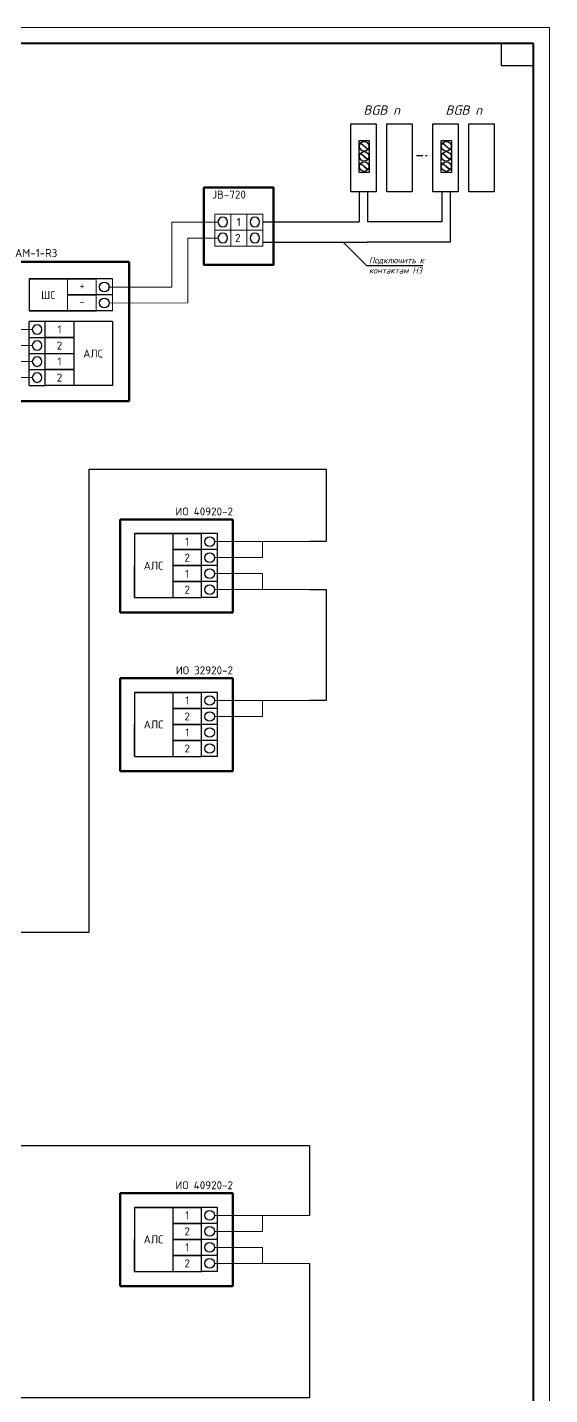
# Model space of a CAD drawing. Header units: millimetres. Extents: x 193973 to 342033, y 212912 to 281002.
# Drawn here: x 261920 to 278238, y 238295 to 281002 of the extents above; entities that cross this region are included whole.
import ezdxf
from ezdxf.enums import TextEntityAlignment as Align

# ---------------------------------------------------------------- set-up
doc = ezdxf.new("R2010")
doc.units = ezdxf.units.MM
doc.linetypes.add('CONTI', pattern=[0])
doc.linetypes.add('DASHED', pattern=[7, 5, -2, 0])
for name, color, linetype in [('АЛС', 5, 'Continuous'), ('монтаж', 7, 'Continuous'), ('Рамка', 7, 'Continuous')]:
    doc.layers.add(name, color=color, linetype=linetype)
doc.layers.add('Схемы подключ', color=7, linetype='Continuous', lineweight=15)
doc.styles.add('ISOCPEUR', font='isocpeur.ttf')
doc.styles.add('ISOCPEUR (ttf)', font='isocpeui.ttf')

# ---------------------------------------------------------------- blocks, each defined once
blk = doc.blocks.new('*U7')
at = {"linetype": 'CONTI', "lineweight": 20}
blk.add_lwpolyline([(2523, 0), (2523, 594), (1682, 594), (1682, 0)], close=True, dxfattribs=at)
at = {"linetype": 'CONTI', "lineweight": 40}
blk.add_lwpolyline([(2518, 589), (1702, 589), (1702, 5), (2518, 5), (2518, 589)], dxfattribs=at)
blk.add_lwpolyline([(2518, 582), (2508, 582), (2508, 589)])

msp = doc.modelspace()

# ---------------------------------------------------------------- linework, layer by layer
at = {"layer": 'АЛС', "linetype": 'ByBlock'}
for points in [[(250151.8, 252737.3), (263855.2, 252737.3), (263855.2, 267202.5), (271258.1, 267202.5), (271258.1, 264938.2), (270733.4, 264938.2)], [(270733.4, 263438.2), (271258.1, 263438.2), (271258.1, 259976.9), (270733.4, 259976.9)], [(241057.3, 241815.9), (241057.3, 238944.7), (261421.6, 238944.7), (261421.6, 246081.4), (270733.4, 246081.4), (270733.4, 243894.7)], [(270733.4, 242394.7), (270733.4, 238194.2), (249840.3, 238194.2), (249840.3, 233965.7)]]:
    msp.add_lwpolyline(points, dxfattribs=at)
at = {"layer": 'монтаж', "color": 7}
for p, q in [((272559, 277190), (272327.2, 277380.4)), ((272443.1, 277285.2), (272559, 277190)), ((275124, 277190), (274892.2, 277380.4)), ((275008.1, 277285.2), (275124, 277190)), ((272559, 276873.9), (272327.2, 277064.3)), ((272559, 276557.7), (272327.2, 276748.2)), ((272443.1, 276969.1), (272559, 276873.9)), ((275124, 276873.9), (274892.2, 277064.3)), ((275124, 276557.7), (274892.2, 276748.2)), ((275008.1, 276969.1), (275124, 276873.9)), ((272443.1, 276652.9), (272559, 276557.7)), ((275008.1, 276652.9), (275124, 276557.7))]:
    msp.add_line(p, q, dxfattribs=at)
for points in [[(272026.2, 277986), (272814.6, 277986), (272814.6, 275865.5), (272026.2, 275865.5)], [(273152.5, 277986), (273940.9, 277986), (273940.9, 275865.5), (273152.5, 275865.5)], [(274591.2, 277986), (275379.7, 277986), (275379.7, 275865.5), (274591.2, 275865.5)], [(275717.6, 277986), (276506, 277986), (276506, 275865.5), (275717.6, 275865.5)], [(272286, 277469.8), (272603, 277469.8), (272603, 276470.4), (272286, 276470.4)], [(274851.1, 277469.8), (275168.1, 277469.8), (275168.1, 276470.4), (274851.1, 276470.4)]]:
    msp.add_lwpolyline(points, close=True, dxfattribs=at)
at = {"layer": 'монтаж', "color": 7, "linetype": 'DASHED', "ltscale": 40}
msp.add_lwpolyline([(274080.2, 276993.8), (274409.4, 276993.8)], dxfattribs=at)
at = {"layer": 'монтаж', "color": 3}
for points in [[(272288.2, 275865.5), (272288.2, 274929.5)], [(272549.1, 275865.5), (272549.1, 274929.5)], [(274868, 275865.5), (274868, 274929.5)], [(275128.9, 275865.5), (275128.9, 274291.3)], [(269276.6, 274929.5), (269605.1, 274929.5), (272288.2, 274929.5)], [(274868, 274929.5), (272549.1, 274929.5)], [(269276.6, 274291.3), (269711.6, 274291.3), (272549.1, 274291.3)], [(275128.9, 274291.3), (272549.1, 274291.3)]]:
    msp.add_lwpolyline(points, dxfattribs=at)
at = {"layer": 'монтаж', "color": 7}
msp.add_lwpolyline([(271789.4, 274288.7), (272517.3, 273560.8), (274279.6, 273560.8)], dxfattribs=at)
for centre in [(272443.1, 277285.2), (275008.1, 277285.2), (272443.1, 276969.1), (272443.1, 276652.9), (275008.1, 276969.1), (275008.1, 276652.9)]:
    msp.add_circle(centre, 150, dxfattribs=at)
at = {"layer": 'Схемы подключ', "color": 3}
for p, q in [((266434.1, 272885), (266434.1, 274921.3)), ((266434.1, 274921.3), (267876.6, 274921.3)), ((267876.6, 274421.3), (266934.1, 274421.3)), ((266934.1, 274421.3), (266934.1, 272392.7)), ((264445.6, 272885), (266434.1, 272885)), ((266934.1, 272392.7), (264465.5, 272391.3))]:
    msp.add_line(p, q, dxfattribs=at)
at = {"layer": 'Схемы подключ'}
for p, q in [((263175.6, 273141.8), (263175.9, 272141.8)), ((264075.4, 273141.8), (264075.6, 272141.8)), ((264576, 273141.8), (264576.3, 272141.8))]:
    msp.add_line(p, q, dxfattribs=at)
at = {"layer": 'Схемы подключ', "color": 5}
for p, q in [((259588.1, 271563.3), (262075.4, 271563.3)), ((262075.4, 271063.3), (260575.4, 271063.3)), ((259588.1, 270563.3), (262075.1, 270563.3)), ((262075.1, 270063.3), (260575.1, 270063.3))]:
    msp.add_line(p, q, dxfattribs=at)
at = {"layer": 'Схемы подключ', "color": 5, "true_color": 0x0000ff}
for p, q in [((269264.9, 264938.2), (267764.9, 264938.2)), ((269264.9, 264438.2), (269264.9, 264938.2)), ((270733.4, 264938.2), (269264.9, 264938.2)), ((267764.9, 264438.2), (269264.9, 264438.2)), ((269264.9, 263938.2), (267765.1, 263938.2)), ((269264.9, 263938.2), (269264.9, 263438.2)), ((269264.9, 263438.2), (267764.9, 263438.2)), ((269264.9, 263438.2), (270733.4, 263438.2)), ((269264.9, 259976.9), (267764.9, 259976.9)), ((269264.9, 259476.9), (269264.9, 259976.9)), ((270733.4, 259976.9), (269264.9, 259976.9)), ((267764.9, 259476.9), (269264.9, 259476.9)), ((269264.9, 243894.7), (267764.9, 243894.7)), ((269264.9, 243394.7), (269264.9, 243894.7)), ((270733.4, 243894.7), (269264.9, 243894.7)), ((267764.9, 243394.7), (269264.9, 243394.7)), ((269264.9, 242894.7), (267765.1, 242894.7)), ((269264.9, 242894.7), (269264.9, 242394.7)), ((269264.9, 242394.7), (267764.9, 242394.7)), ((269264.9, 242394.7), (270733.4, 242394.7))]:
    msp.add_line(p, q, dxfattribs=at)
at = {"layer": 'Схемы подключ', "color": 0, "lineweight": 50}
msp.add_lwpolyline([(267434.1, 276002.8), (269610.5, 276002.8), (269610.5, 273584.3), (267434.1, 273584.3)], close=True, dxfattribs=at)
at = {"layer": 'Схемы подключ'}
for points in [[(268276.6, 275171.3), (268276.6, 274671.3), (267776.6, 274671.3), (267776.6, 275171.3)], [(268776.6, 275171.3), (268776.6, 274671.3), (268276.6, 274671.3), (268276.6, 275171.3)], [(269276.6, 275171.3), (269276.6, 274671.3), (268776.6, 274671.3), (268776.6, 275171.3)], [(268276.6, 274671.3), (268276.6, 274171.3), (267776.6, 274171.3), (267776.6, 274671.3)], [(268776.6, 274671.3), (268776.6, 274171.3), (268276.6, 274171.3), (268276.6, 274671.3)], [(269276.6, 274671.3), (269276.6, 274171.3), (268776.6, 274171.3), (268776.6, 274671.3)]]:
    msp.add_lwpolyline(points, close=True, dxfattribs=at)
at = {"layer": 'Схемы подключ', "color": 0, "lineweight": 25}
for points in [[(267876.6, 274921.3, 1), (268176.6, 274921.3, 1)], [(268876.6, 274921.3, 1), (269176.6, 274921.3, 1)], [(267876.6, 274421.3, 1), (268176.6, 274421.3, 1)], [(268876.6, 274421.3, 1), (269176.6, 274421.3, 1)], [(264475.9, 272891.8, -1), (264175.9, 272891.8, -1)], [(264475.6, 272391.8, -1), (264175.6, 272391.8, -1)], [(262075.6, 271563.3, 1), (262375.6, 271563.3, 1)], [(262075.9, 271063.3, 1), (262375.9, 271063.3, 1)], [(262075.4, 270563.3, 1), (262375.4, 270563.3, 1)], [(262075.6, 270063.3, 1), (262375.6, 270063.3, 1)], [(267764.9, 264938.2, -1), (267464.9, 264938.2, -1)], [(267764.6, 264438.2, -1), (267464.6, 264438.2, -1)], [(267765.1, 263938.2, -1), (267465.1, 263938.2, -1)], [(267764.9, 263438.2, -1), (267464.9, 263438.2, -1)], [(267764.9, 259976.9, -1), (267464.9, 259976.9, -1)], [(267764.6, 259476.9, -1), (267464.6, 259476.9, -1)], [(267765.1, 258976.9, -1), (267465.1, 258976.9, -1)], [(267764.9, 258476.9, -1), (267464.9, 258476.9, -1)], [(267764.9, 243894.7, -1), (267464.9, 243894.7, -1)], [(267764.6, 243394.7, -1), (267464.6, 243394.7, -1)], [(267765.1, 242894.7, -1), (267465.1, 242894.7, -1)], [(267764.9, 242394.7, -1), (267464.9, 242394.7, -1)]]:
    msp.add_lwpolyline(points, format="xyb", close=True, dxfattribs=at)
at = {"layer": 'Схемы подключ', "lineweight": 50}
for points in [[(261475.8, 273674.3), (265097.8, 273674.3)], [(265097.8, 273674.3), (265097.8, 269329.3)], [(261475.8, 269329.3), (265097.8, 269329.3)], [(268345, 265631.6), (264824.8, 265631.6)], [(264824.8, 265631.6), (264824.8, 262726.3)], [(268345, 262726.3), (268345, 265631.6)], [(264824.8, 262726.3), (268345, 262726.3)], [(268345, 260670.3), (264824.8, 260670.3)], [(264824.8, 260670.3), (264824.8, 257764.9)], [(268345, 257764.9), (268345, 260670.3)], [(264824.8, 257764.9), (268345, 257764.9)], [(268345, 244588.1), (264824.8, 244588.1)], [(264824.8, 244588.1), (264824.8, 241682.7)], [(268345, 241682.7), (268345, 244588.1)], [(264824.8, 241682.7), (268345, 241682.7)]]:
    msp.add_lwpolyline(points, dxfattribs=at)
at = {"layer": 'Схемы подключ', "color": 0, "lineweight": 25}
for points in [[(261975.8, 273141.8), (263175.5, 273141.8)], [(261975.8, 273141.8), (261975.8, 272141.8)], [(263175.8, 273141.8), (261975.8, 273141.8)], [(263175.5, 273141.8), (264075.5, 273141.8)], [(264075.8, 273141.8), (263175.8, 273141.8)], [(264575.8, 273141.8), (264075.5, 273141.8)], [(264576, 273141.8), (264075.8, 273141.8)], [(263175.8, 272641.8), (264075.8, 272641.8)], [(264075.5, 272641.8), (263175.8, 272641.8)], [(264575.8, 272641.8), (264075.5, 272641.8)], [(264576, 272641.8), (264075.8, 272641.8)], [(261975.8, 272141.8), (263175.5, 272141.8)], [(263175.8, 272141.8), (261975.8, 272141.8)], [(261976, 272141.8), (263175.8, 272141.8)], [(263176, 272141.8), (261976, 272141.8)], [(263175.5, 272141.8), (264075.5, 272141.8)], [(264075.8, 272141.8), (263175.8, 272141.8)], [(264076, 272141.8), (263176, 272141.8)], [(264575.8, 272141.8), (264075.5, 272141.8)], [(264576, 272141.8), (264075.8, 272141.8)], [(264576.3, 272141.8), (264076, 272141.8)], [(261975.8, 269813.3), (261975.8, 271813.3)], [(264575.8, 271813.3), (261975.8, 271813.3)], [(262476, 269813.3), (262476, 271813.3)], [(263376, 271813.3), (263376, 269813.3)], [(264575.8, 271813.3), (264575.8, 269813.3)], [(261975.5, 271313.3), (262475.8, 271313.3)], [(261975.8, 271313.3), (262476, 271313.3)], [(263375.8, 271313.3), (262475.8, 271313.3)], [(262476, 271313.3), (263376, 271313.3)], [(261975.8, 270813.3), (263376, 270813.3)], [(261975.3, 270313.3), (262475.5, 270313.3)], [(261975.5, 270313.3), (262475.8, 270313.3)], [(263375.5, 270313.3), (262475.5, 270313.3)], [(262475.8, 270313.3), (263375.8, 270313.3)], [(261975.8, 269813.3), (262475.8, 269813.3)], [(263375.8, 269813.3), (262475.8, 269813.3)], [(264575.8, 269813.3), (263375.8, 269813.3)], [(265264.7, 265188.2), (266464.5, 265188.2)], [(265264.7, 265188.2), (265264.7, 264188.2)], [(266464.7, 265188.2), (265264.7, 265188.2)], [(266464.5, 265188.2), (267364.5, 265188.2)], [(266464.7, 265188.2), (266464.7, 263188.2)], [(267364.7, 265188.2), (266464.7, 265188.2)], [(267864.7, 265188.2), (267364.5, 265188.2)], [(267364.7, 263188.2), (267364.7, 265188.2)], [(267865, 265188.2), (267364.7, 265188.2)], [(267865, 263188.2), (267865, 265188.2)], [(267364.5, 264688.2), (266464.5, 264688.2)], [(266464.7, 264688.2), (267364.7, 264688.2)], [(267864.7, 264688.2), (267364.5, 264688.2)], [(267865, 264688.2), (267364.7, 264688.2)], [(265265, 263188.2), (265264.7, 264188.2)], [(265265, 264188.2), (265265, 263188.2)], [(266464.7, 264188.2), (267364.7, 264188.2)], [(267365, 264188.2), (266465, 264188.2)], [(267864.7, 264188.2), (267364.5, 264188.2)], [(267865, 264188.2), (267364.7, 264188.2)], [(267364.7, 263688.2), (266464.7, 263688.2)], [(266465, 263688.2), (267365, 263688.2)], [(267865, 263688.2), (267364.7, 263688.2)], [(267865.3, 263688.2), (267365, 263688.2)], [(265265, 263188.2), (266464.7, 263188.2)], [(266464.7, 263188.2), (267364.7, 263188.2)], [(267865, 263188.2), (267364.7, 263188.2)], [(265264.7, 260226.9), (266464.5, 260226.9)], [(265264.7, 260226.9), (265264.7, 259226.9)], [(266464.7, 260226.9), (265264.7, 260226.9)], [(266464.5, 260226.9), (267364.5, 260226.9)], [(266464.7, 260226.9), (266464.7, 258226.9)], [(267364.7, 260226.9), (266464.7, 260226.9)], [(267864.7, 260226.9), (267364.5, 260226.9)], [(267364.7, 258226.9), (267364.7, 260226.9)], [(267865, 260226.9), (267364.7, 260226.9)], [(267865, 258226.9), (267865, 260226.9)], [(267364.5, 259726.9), (266464.5, 259726.9)], [(266464.7, 259726.9), (267364.7, 259726.9)], [(267864.7, 259726.9), (267364.5, 259726.9)], [(267865, 259726.9), (267364.7, 259726.9)], [(265265, 258226.9), (265264.7, 259226.9)], [(265265, 259226.9), (265265, 258226.9)], [(266464.7, 259226.9), (267364.7, 259226.9)], [(267365, 259226.9), (266465, 259226.9)], [(267864.7, 259226.9), (267364.5, 259226.9)], [(267865, 259226.9), (267364.7, 259226.9)], [(267364.7, 258726.9), (266464.7, 258726.9)], [(266465, 258726.9), (267365, 258726.9)], [(267865, 258726.9), (267364.7, 258726.9)], [(267865.3, 258726.9), (267365, 258726.9)], [(265265, 258226.9), (266464.7, 258226.9)], [(266464.7, 258226.9), (267364.7, 258226.9)], [(267865, 258226.9), (267364.7, 258226.9)], [(265264.7, 244144.7), (266464.5, 244144.7)], [(265264.7, 244144.7), (265264.7, 243144.7)], [(266464.7, 244144.7), (265264.7, 244144.7)], [(266464.5, 244144.7), (267364.5, 244144.7)], [(266464.7, 244144.7), (266464.7, 242144.7)], [(267364.7, 244144.7), (266464.7, 244144.7)], [(267864.7, 244144.7), (267364.5, 244144.7)], [(267364.7, 242144.7), (267364.7, 244144.7)], [(267865, 244144.7), (267364.7, 244144.7)], [(267865, 242144.7), (267865, 244144.7)], [(267364.5, 243644.7), (266464.5, 243644.7)], [(266464.7, 243644.7), (267364.7, 243644.7)], [(267864.7, 243644.7), (267364.5, 243644.7)], [(267865, 243644.7), (267364.7, 243644.7)], [(265265, 242144.7), (265264.7, 243144.7)], [(265265, 243144.7), (265265, 242144.7)], [(266464.7, 243144.7), (267364.7, 243144.7)], [(267365, 243144.7), (266465, 243144.7)], [(267864.7, 243144.7), (267364.5, 243144.7)], [(267865, 243144.7), (267364.7, 243144.7)], [(267364.7, 242644.7), (266464.7, 242644.7)], [(266465, 242644.7), (267365, 242644.7)], [(267865, 242644.7), (267364.7, 242644.7)], [(267865.3, 242644.7), (267365, 242644.7)], [(265265, 242144.7), (266464.7, 242144.7)], [(266464.7, 242144.7), (267364.7, 242144.7)], [(267865, 242144.7), (267364.7, 242144.7)]]:
    msp.add_lwpolyline(points, dxfattribs=at)

# ---------------------------------------------------------------- block references
at = {"layer": 'Рамка', "xscale": 100.1959089602083, "yscale": 100.1959089602083, "zscale": 100.1959089602083}
msp.add_blockref('*U7', (25443.6, 221485.1), dxfattribs=at)

# ---------------------------------------------------------------- texts
at = {"layer": 'монтаж', "color": 7, "insert": (274750.5, 273821), "char_height": 190.506, "width": 2156.51, "attachment_point": 3, "style": 'ISOCPEUR (ttf)'}
msp.add_mtext('\\pxsm1,ql;Подключить к контактам НЗ', dxfattribs=at)
at = {"layer": 'Схемы подключ', "style": 'ISOCPEUR'}
msp.add_text('JB-720', height=250, dxfattribs=at).set_placement((268747.7, 275902.8), align=Align.TOP_RIGHT)
at = {"layer": 'Схемы подключ', "lineweight": 0, "style": 'ISOCPEUR'}
for s, p in [('1', (268526.6, 274921.3)), ('2', (268495.1, 274421.3))]:
    msp.add_text(s, height=250, dxfattribs=at).set_placement(p, align=Align.MIDDLE_CENTER)
at = {"layer": 'Схемы подключ', "color": 7, "style": 'ISOCPEUR'}
msp.add_text('АМ-1-R3', height=250, dxfattribs=at).set_placement((261538.5, 273826.9))
at = {"layer": 'Схемы подключ', "color": 0, "lineweight": 25, "style": 'ISOCPEUR'}
for s, p in [('+', (263625, 272940)), ('ШС', (262575.8, 272641.8)), ('-', (263625.2, 272429.6)), ('1', (262926, 271563.3)), ('2', (262926, 271063.3)), ('АЛС', (263975.5, 270813.3)), ('1', (262925.3, 270563.3)), ('2', (262925.3, 270063.3)), ('1', (266914.7, 264938.2)), ('2', (266914.7, 264438.2)), ('АЛС', (265864.9, 264188.2)), ('1', (266915.5, 263938.2)), ('2', (266915.5, 263438.2)), ('1', (266914.7, 259976.9)), ('АЛС', (265864.9, 259226.9)), ('2', (266914.7, 259476.9)), ('1', (266915.5, 258976.9)), ('2', (266915.5, 258476.9)), ('1', (266914.7, 243894.7)), ('2', (266914.7, 243394.7)), ('АЛС', (265864.9, 243144.7)), ('1', (266915.5, 242894.7)), ('2', (266915.5, 242394.7))]:
    msp.add_text(s, height=250, dxfattribs=at).set_placement(p, align=Align.MIDDLE_CENTER)
at = {"layer": 'Схемы подключ', "color": 7, "style": 'ISOCPEUR'}
for s, p in [('ИО 40920-2', (268345, 265755.1)), ('ИО 32920-2', (268345, 260793.8)), ('ИО 40920-2', (268345, 244711.6))]:
    msp.add_text(s, height=250, dxfattribs=at).set_placement(p, align=Align.RIGHT)

# ---------------------------------------------------------------- next in the draw order: texts
at = {"layer": 'монтаж', "color": 7, "char_height": 292.5, "width": 1776.084, "attachment_point": 1, "style": 'ISOCPEUR (ttf)', "bg_fill": 3, "box_fill_scale": 1, "bg_fill_color": 256, "bg_fill_transparency": 0}
for insert in [(272417.9, 278563.1), (274983, 278563.1)]:
    msp.add_mtext('BGB n', dxfattribs=dict(at, insert=insert))

doc.saveas('drawing.dxf')
